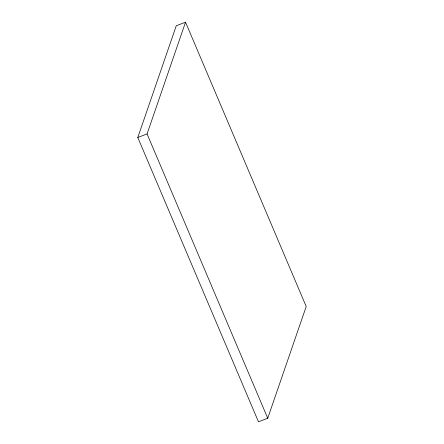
<?xml version="1.0" encoding="UTF-8"?>
<svg xmlns="http://www.w3.org/2000/svg" width="444" height="444" viewBox="0 0 444 444"><rect width="100%" height="100%" fill="white"/><g stroke="black" fill="none" stroke-linecap="round" stroke-linejoin="round"><path stroke-width="0.67" d="M137.79 137.49L176.262 25.758L185.531 22.2L306.21 306.51L267.738 418.242L258.469 421.8L137.79 137.49L147.064 133.933L185.531 22.2M267.499 417.671L267.793 418.087M147.064 133.933L267.738 418.242"/></g></svg>
